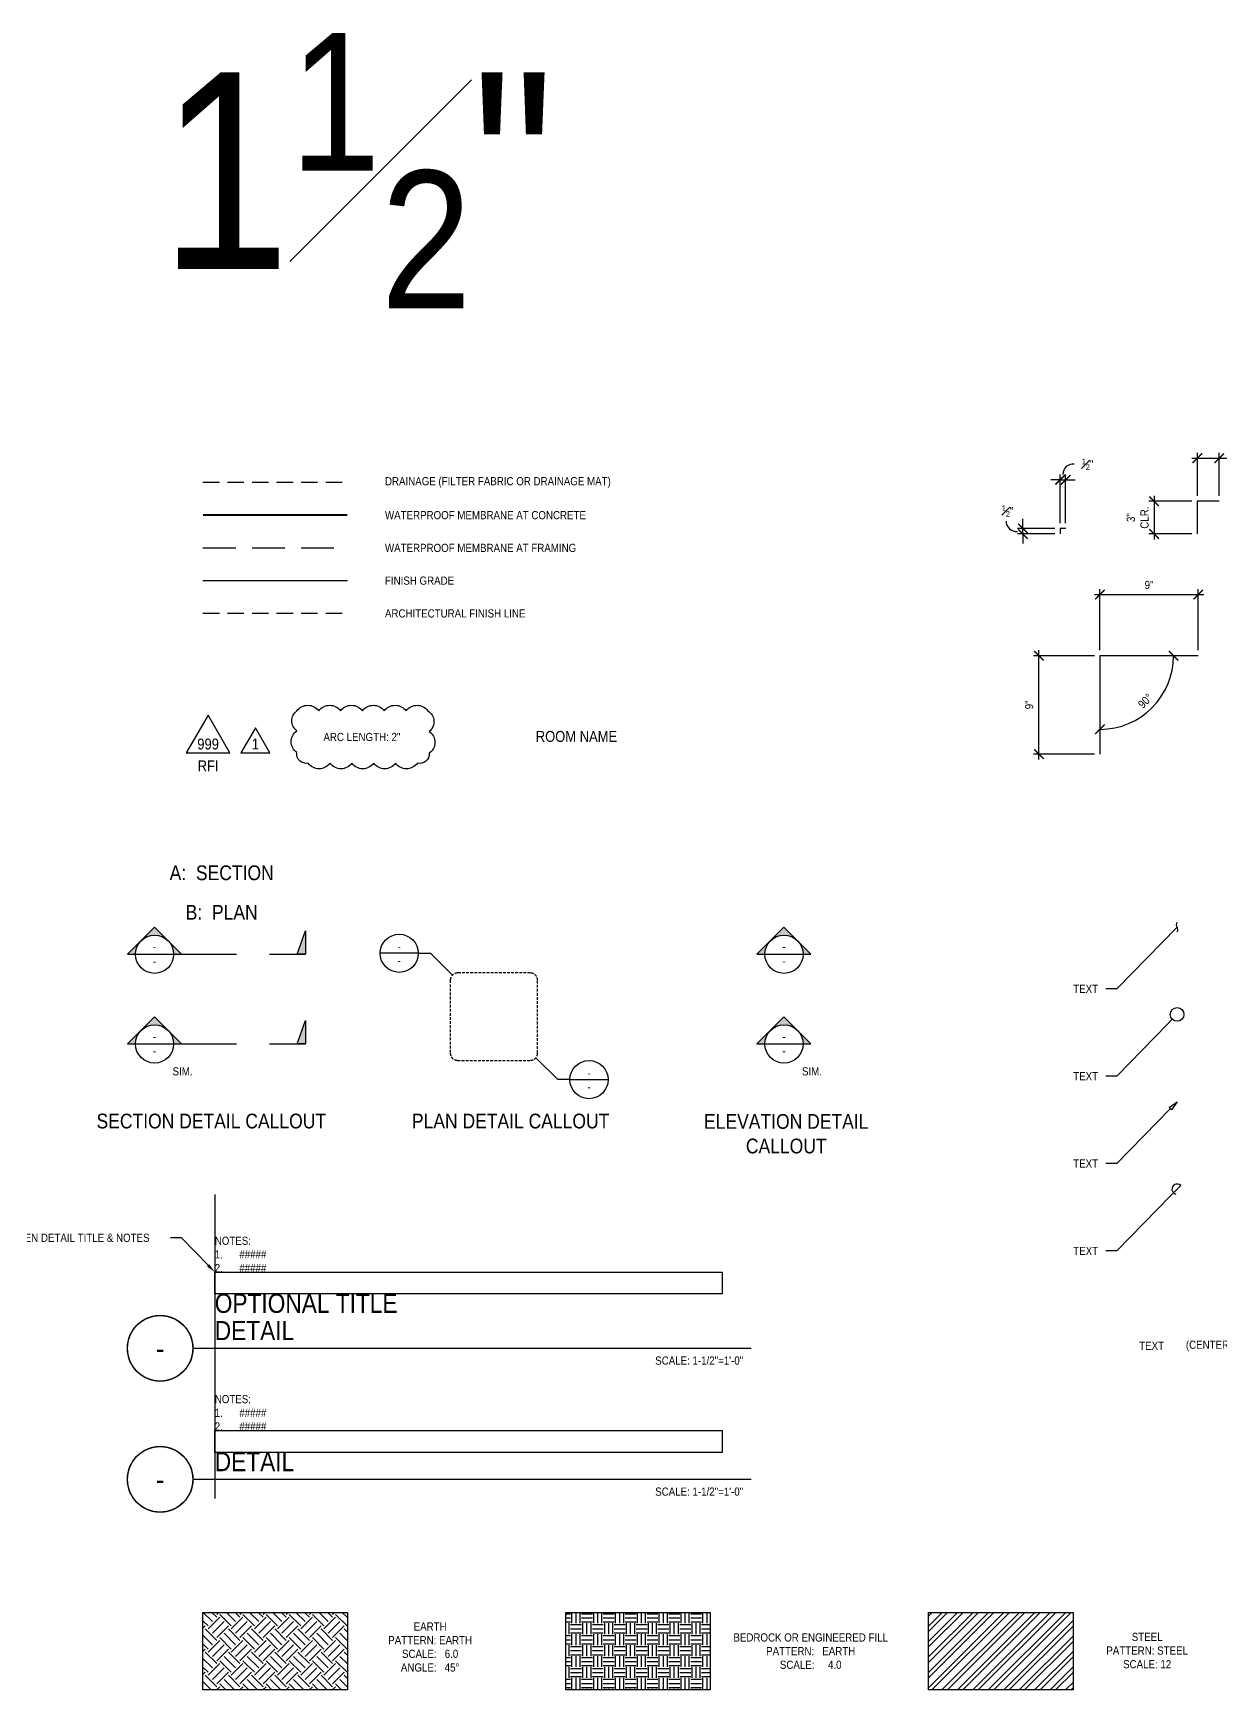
# Model space of a CAD drawing. Header units: inches. Extents: x -2661 to 42767, y -1222 to 9099.
# Drawn here: x 15153.1 to 15261.9, y 1596.7 to 1748.4 of the extents above; entities that cross this region are included whole.
import ezdxf
from ezdxf import colors
from ezdxf.entities.mleader import LeaderData, LeaderLine
from ezdxf.enums import TextEntityAlignment as Align
from ezdxf.math import Vec2, Vec3

# ---------------------------------------------------------------- set-up
doc = ezdxf.new("R2010")
doc.units = ezdxf.units.IN
doc.header["$LTSCALE"] = 12
doc.header["$MEASUREMENT"] = 0
doc.header["$PDMODE"] = 3
for name, pattern in [('HIDDEN', [0.375, 0.25, -0.125]), ('HIDDEN2', [0.1875, 0.125, -0.0625]), ('PHANTOM2', [1.25, 0.625, -0.125, 0.125, -0.125, 0.125, -0.125])]:
    doc.linetypes.add(name, pattern=pattern)
doc.layers.get('0').update_dxf_attribs({"linetype": 'CONTINUOUS'})
doc.layers.get('DefPoints').update_dxf_attribs({"color": 251, "linetype": 'CONTINUOUS'})
doc.layers.add('DESIGNER COMMENTS', color=221, linetype='CONTINUOUS', plot=False)
doc.layers.add('S-ANNO-GRID-NONPLOT', color=251, linetype='CONTINUOUS', plot=False)
for name, color, linetype in [('S-ANNO-DIMS', 2, 'CONTINUOUS'), ('S-ANNO-NOTE', 4, 'CONTINUOUS'), ('S-ANNO-NOTE-EXIST', 251, 'CONTINUOUS'), ('S-ANNO-SYMB', 4, 'CONTINUOUS'), ('S-ARCH-FINISHES', 1, 'HIDDEN2'), ('S-DETL-SYMB', 4, 'CONTINUOUS'), ('S-GRADE', 3, 'CONTINUOUS'), ('S-MEMBRANE', 6, 'HIDDEN'), ('S-REV-1', 2, 'CONTINUOUS'), ('S-REV-DELTA', 2, 'CONTINUOUS'), ('S-ROOM-NAME', 251, 'CONTINUOUS')]:
    doc.layers.add(name, color=color, linetype=linetype)
doc.layers.add('S-ANNO-NONPLOT', color=253, linetype='CONTINUOUS', plot=False, transparency=0.5)
doc.layers.add('S-HATCH-SOIL', color=7, linetype='CONTINUOUS', true_color=0x8f8f8f, transparency=0.8)
doc.layers.add('S-HATCH1', color=1, linetype='CONTINUOUS', transparency=0.5)
doc.styles.add('Arial', font='arial.ttf', dxfattribs={"width": 0.85})
doc.dimstyles.new('DIM-8_Se', dxfattribs={"dimscale": 8, "dimtxt": 0.09375, "dimasz": 0.109375, "dimexe": 0.0625, "dimexo": 0.0625, "dimgap": 0.0625, "dimtad": 1, "dimdec": 4, "dimzin": 11, "dimdsep": 46, "dimlunit": 4, "dimtxsty": 'Arial', "dimblk": 'ARCHTICK', "dimcen": 0.125, "dimdle": 0.0625, "dimclrd": 256, "dimclre": 256, "dimclrt": 4, "dimadec": 0, "dimazin": 0, "dimtfac": 0.75, "dimtdec": 4, "dimtmove": 0, "dimatfit": 3, "dimfxl": 1, "dimfrac": 1, "dimtolj": 1, "dimtzin": 0, "dimarcsym": 0})

# ---------------------------------------------------------------- blocks, each defined once
blk = doc.blocks.new('_ARCHTICK')
at = {"color": 0, "linetype": 'ByBlock', "const_width": 0.15}
blk.add_lwpolyline([(-0.5, -0.5), (0.5, 0.5)], dxfattribs=at)
blk = doc.blocks.new('*D782')
at = {"layer": 'DefPoints', "color": 0, "transparency": 16777216}
for p in [(15243.76, 1703), (15247.17, 1703), (15247.17, 1702.5)]:
    blk.add_point(p, dxfattribs=at)
at = {"layer": 'S-ANNO-DIMS', "lineweight": -2, "transparency": 16777216}
for p, q in [((15243.76, 1703), (15243.76, 1703.88)), ((15246.67, 1703), (15243.26, 1703)), ((15246.67, 1702.5), (15243.26, 1702.5)), ((15243.76, 1702.5), (15243.76, 1703)), ((15243.76, 1702.5), (15243.76, 1701.63))]:
    blk.add_line(p, q, dxfattribs=at)
at = {"layer": 'S-ANNO-DIMS', "lineweight": -2, "transparency": 16777216, "xscale": 0.875, "yscale": 0.875, "zscale": 0.875}
for p, rotation in [((15243.76, 1703), 270), ((15243.76, 1702.5), 90)]:
    blk.add_blockref('_ARCHTICK', p, dxfattribs=dict(at, rotation=rotation))
blk = doc.blocks.new('*D783')
at = {"layer": 'DefPoints', "color": 0, "transparency": 16777216}
for p in [(15247.67, 1707.46), (15247.17, 1703), (15247.67, 1703)]:
    blk.add_point(p, dxfattribs=at)
at = {"layer": 'S-ANNO-DIMS', "lineweight": -2, "transparency": 16777216}
for p, q in [((15247.17, 1707.46), (15246.3, 1707.46)), ((15247.17, 1703.5), (15247.17, 1707.96)), ((15247.17, 1707.46), (15247.67, 1707.46)), ((15247.67, 1703.5), (15247.67, 1707.96)), ((15247.67, 1707.46), (15248.55, 1707.46))]:
    blk.add_line(p, q, dxfattribs=at)
at = {"layer": 'S-ANNO-DIMS', "lineweight": -2, "transparency": 16777216, "xscale": 0.875, "yscale": 0.875, "zscale": 0.875}
blk.add_blockref('_ARCHTICK', (15247.17, 1707.46), dxfattribs=at)
at = {"layer": 'S-ANNO-DIMS', "lineweight": -2, "transparency": 16777216, "xscale": 0.875, "yscale": 0.875, "zscale": 0.875, "rotation": 180}
blk.add_blockref('_ARCHTICK', (15247.67, 1707.46), dxfattribs=at)
blk = doc.blocks.new('*D784')
at = {"layer": 'DefPoints', "color": 0, "transparency": 16777216}
for p in [(15245.22, 1691.35), (15250.81, 1691.35), (15250.81, 1682.35)]:
    blk.add_point(p, dxfattribs=at)
at = {"layer": 'S-ANNO-DIMS', "lineweight": -2, "transparency": 16777216}
for p, q in [((15245.22, 1681.85), (15245.22, 1691.85)), ((15250.31, 1691.35), (15244.72, 1691.35)), ((15250.31, 1682.35), (15244.72, 1682.35))]:
    blk.add_line(p, q, dxfattribs=at)
at = {"layer": 'S-ANNO-DIMS', "lineweight": -2, "transparency": 16777216, "xscale": 0.875, "yscale": 0.875, "zscale": 0.875}
for p, rotation in [((15245.22, 1691.35), 90), ((15245.22, 1682.35), 270)]:
    blk.add_blockref('_ARCHTICK', p, dxfattribs=dict(at, rotation=rotation))
at = {"layer": 'S-ANNO-DIMS', "color": 4, "transparency": 16777216, "insert": (15244.33, 1686.85), "char_height": 0.75, "attachment_point": 5, "rotation": 90, "style": 'Arial'}
blk.add_mtext('\\A1;9"', dxfattribs=at)
blk = doc.blocks.new('*D785')
at = {"layer": 'DefPoints', "color": 0, "transparency": 16777216}
for p in [(15259.81, 1696.95), (15250.81, 1691.35), (15259.81, 1691.35)]:
    blk.add_point(p, dxfattribs=at)
at = {"layer": 'S-ANNO-DIMS', "lineweight": -2, "transparency": 16777216}
for p, q in [((15250.31, 1696.95), (15260.31, 1696.95)), ((15250.81, 1691.85), (15250.81, 1697.45)), ((15259.81, 1691.85), (15259.81, 1697.45))]:
    blk.add_line(p, q, dxfattribs=at)
at = {"layer": 'S-ANNO-DIMS', "lineweight": -2, "transparency": 16777216, "xscale": 0.875, "yscale": 0.875, "zscale": 0.875, "rotation": 180}
blk.add_blockref('_ARCHTICK', (15250.81, 1696.95), dxfattribs=at)
at = {"layer": 'S-ANNO-DIMS', "lineweight": -2, "transparency": 16777216, "xscale": 0.875, "yscale": 0.875, "zscale": 0.875}
blk.add_blockref('_ARCHTICK', (15259.81, 1696.95), dxfattribs=at)
at = {"layer": 'S-ANNO-DIMS', "color": 4, "transparency": 16777216, "insert": (15255.31, 1697.83), "char_height": 0.75, "attachment_point": 5, "style": 'Arial'}
blk.add_mtext('\\A1;9"', dxfattribs=at)
blk = doc.blocks.new('*D823')
at = {"layer": 'DefPoints', "color": 0, "transparency": 16777216}
for p in [(15250.81, 1691.35), (15250.81, 1691.35), (15259.81, 1691.35), (15254.19, 1685.51), (15250.81, 1682.35)]:
    blk.add_point(p, dxfattribs=at)
at = {"layer": 'S-ANNO-DIMS', "lineweight": -2, "transparency": 16777216}
blk.add_arc((15250.81, 1691.35), 6.74, 270, 0, dxfattribs=at)
at = {"layer": 'S-ANNO-DIMS', "lineweight": -2, "transparency": 16777216, "xscale": 0.875, "yscale": 0.875, "zscale": 0.875}
for p, rotation in [((15257.56, 1691.35), 90), ((15250.81, 1684.61), 180)]:
    blk.add_blockref('_ARCHTICK', p, dxfattribs=dict(at, rotation=rotation))
at = {"layer": 'S-ANNO-DIMS', "color": 4, "transparency": 16777216, "insert": (15254.96, 1687.21), "char_height": 0.75, "attachment_point": 5, "rotation": 45, "style": 'Arial'}
blk.add_mtext('\\A1;90°', dxfattribs=at)
blk = doc.blocks.new('*D786')
at = {"layer": 'DefPoints', "color": 0, "transparency": 16777216}
for p in [(15259.73, 1705.5), (15255.78, 1702.5), (15259.73, 1702.5)]:
    blk.add_point(p, dxfattribs=at)
at = {"layer": 'S-ANNO-DIMS', "lineweight": -2, "transparency": 16777216}
for p, q in [((15259.23, 1705.5), (15255.28, 1705.5)), ((15255.78, 1706), (15255.78, 1702)), ((15259.23, 1702.5), (15255.28, 1702.5))]:
    blk.add_line(p, q, dxfattribs=at)
at = {"layer": 'S-ANNO-DIMS', "lineweight": -2, "transparency": 16777216, "xscale": 0.875, "yscale": 0.875, "zscale": 0.875}
for p, rotation in [((15255.78, 1705.5), 90), ((15255.78, 1702.5), 270)]:
    blk.add_blockref('_ARCHTICK', p, dxfattribs=dict(at, rotation=rotation))
at = {"layer": 'S-ANNO-DIMS', "color": 4, "transparency": 16777216, "insert": (15254.27, 1704), "char_height": 0.75, "attachment_point": 5, "rotation": 90, "style": 'Arial'}
blk.add_mtext('\\A1;3"\\PCLR.', dxfattribs=at)
blk = doc.blocks.new('*D787')
at = {"layer": 'DefPoints', "color": 0, "transparency": 16777216}
for p in [(15261.73, 1709.44), (15259.73, 1705.5), (15261.73, 1705.5)]:
    blk.add_point(p, dxfattribs=at)
at = {"layer": 'S-ANNO-DIMS', "lineweight": -2, "transparency": 16777216}
for p, q in [((15259.73, 1706), (15259.73, 1709.94)), ((15261.73, 1706), (15261.73, 1709.94)), ((15259.23, 1709.44), (15261.73, 1709.44)), ((15261.73, 1709.44), (15265.51, 1709.44))]:
    blk.add_line(p, q, dxfattribs=at)
at = {"layer": 'S-ANNO-DIMS', "lineweight": -2, "transparency": 16777216, "xscale": 0.875, "yscale": 0.875, "zscale": 0.875, "rotation": 180}
blk.add_blockref('_ARCHTICK', (15259.73, 1709.44), dxfattribs=at)
at = {"layer": 'S-ANNO-DIMS', "lineweight": -2, "transparency": 16777216, "xscale": 0.875, "yscale": 0.875, "zscale": 0.875}
blk.add_blockref('_ARCHTICK', (15261.73, 1709.44), dxfattribs=at)
at = {"layer": 'S-ANNO-DIMS', "color": 4, "transparency": 16777216, "insert": (15264.06, 1710.96), "char_height": 0.75, "attachment_point": 5, "style": 'Arial'}
blk.add_mtext('\\A1;2"\\PCLR.', dxfattribs=at)
blk = doc.blocks.new('_Integral')
at = {"color": 0, "linetype": 'ByBlock', "lineweight": -2}
for centre, start, end in [((0.44, -0.09), 102, 168), ((-0.44, 0.09), 282, 348)]:
    blk.add_arc(centre, 0.454, start, end, dxfattribs=at)
blk = doc.blocks.new('_DotBlank')
at = {"color": 0, "lineweight": -2}
blk.add_line((-0.5, 0), (-1, 0), dxfattribs=at)
blk.add_circle((0, 0), 0.5, dxfattribs=at)
blk = doc.blocks.new('_ClosedBlank')
at = {"color": 0, "linetype": 'ByBlock', "lineweight": -2}
for p, q in [((-1, 0.17), (0, 0)), ((-1, 0.17), (-1, -0.17)), ((0, 0), (-1, -0.17))]:
    blk.add_line(p, q, dxfattribs=at)
blk = doc.blocks.new('ARROW-LOOP')
at = {"color": 0}
blk.add_lwpolyline([(-1.81, 0), (0.54, 0, 1.317177), (-0.46, -0.28)], format="xyb", dxfattribs=at)
blk = doc.blocks.new('REV DELTA')
blk.add_lwpolyline([(2, 0), (0, 3.46), (-2, 0)], close=True)
at = {"style": 'Arial', "width": 0.85}
blk.add_attdef('1', text='', height=1.5, dxfattribs=at).set_placement((0, 1.23), align=Align.MIDDLE)
blk = doc.blocks.new('RevDelta_CA')
blk.add_lwpolyline([(12, 0), (0, 20.79), (-12, 0)], close=True)
at = {"style": 'Arial', "width": 0.85}
for tag, p in [('NUMBER', (0, 4.92)), ('TYPE', (0, -7.08))]:
    blk.add_attdef(tag, text='', height=6, dxfattribs=at).set_placement(p, align=Align.MIDDLE_CENTER)
blk = doc.blocks.new('*U545')
at = {"layer": 'S-ANNO-SYMB', "color": 4, "linetype": 'ByBlock'}
blk.add_lwpolyline([(-24, 20), (-24, -20, 0.414214), (-20, -24), (20, -24, 0.414214), (24, -20), (24, 20, 0.414214), (20, 24), (-20, 24, 0.414214)], format="xyb", close=True, dxfattribs=at)
blk = doc.blocks.new('*U642')
at = {"layer": 'S-ANNO-SYMB', "color": 4}
blk.add_lwpolyline([(-18.72, 12), (-39.7, 12)], dxfattribs=at)
at = {"layer": 'S-ANNO-SYMB', "color": 2}
blk.add_lwpolyline([(-18.72, 12), (-12, 12), (0, 0)], dxfattribs=at)
at = {"layer": 'S-ANNO-SYMB', "color": 4}
blk.add_circle((-29.21, 12), 10.49, dxfattribs=at)
at = {"layer": 'S-ANNO-NOTE', "style": 'Arial', "width": 0.85}
blk.add_attdef('DETAILNO.', text='', height=4.5, dxfattribs=at).set_placement((-29.21, 12), align=Align.BOTTOM_CENTER)
blk.add_attdef('SHEETNO.', text='', height=4.5, dxfattribs=at).set_placement((-29.21, 8), align=Align.MIDDLE_CENTER)
blk = doc.blocks.new('*U643')
at = {"layer": 'S-ANNO-SYMB', "color": 2}
blk.add_lwpolyline([(18.72, -12), (12, -12), (0, 0)], dxfattribs=at)
at = {"layer": 'S-ANNO-SYMB', "color": 4}
blk.add_lwpolyline([(18.72, -12), (39.7, -12)], dxfattribs=at)
blk.add_circle((29.21, -12), 10.49, dxfattribs=at)
at = {"layer": 'S-ANNO-NOTE', "style": 'Arial', "width": 0.85}
blk.add_attdef('DETAILNO.', text='', height=4.5, dxfattribs=at).set_placement((29.22, -12), align=Align.BOTTOM_CENTER)
blk.add_attdef('SHEETNO.', text='', height=4.5, dxfattribs=at).set_placement((29.01, -16), align=Align.MIDDLE_CENTER)
blk = doc.blocks.new('*U1251')
h = blk.add_hatch(color=256)
edge = h.paths.add_edge_path()
edge.add_line((0.219, 0), (0.309, 0))
edge.add_line((0.309, 0), (0, 0.309))
edge.add_line((0, 0.309), (-0.309, 0))
edge.add_line((-0.309, 0), (-0.219, 0))
edge.add_arc((0, 0), 0.219, 0, 180, ccw=False)
blk.add_line((-0.219, 0), (0.219, 0))
at = {"color": 0, "linetype": 'PHANTOM2'}
for p, q in [((0.312, 0), (0.938, 0)), ((1.316, 0), (1.729, 0))]:
    blk.add_line(p, q, dxfattribs=at)
blk.add_lwpolyline([(0.219, 0), (0.309, 0), (0, 0.309), (-0.309, 0), (-0.219, 0, -1)], format="xyb", close=True)
blk.add_lwpolyline([(1.633, 0), (1.729, 0.267), (1.729, 0)], close=True)
blk.add_circle((0, 0), 0.219)
blk.add_solid([(1.729, 0.267), (1.633, 0), (1.729, 0)])
at = {"style": 'Arial', "width": 0.85, "flags": 8}
blk.add_attdef('VIEWNUMBER', text='', height=0.0938, dxfattribs=at).set_placement((0, 0.011), align=Align.BOTTOM_CENTER)
blk.add_attdef('SHEETNUMBER', text='', height=0.0938, dxfattribs=at).set_placement((0, -0.032), align=Align.TOP_CENTER)
blk.add_attdef('SIM/TYP', (0.206, -0.36), '', height=0.0938, dxfattribs=at)
blk = doc.blocks.new('*U1252')
h = blk.add_hatch(color=256)
edge = h.paths.add_edge_path()
edge.add_line((0.219, 0), (0.309, 0))
edge.add_line((0.309, 0), (0, 0.309))
edge.add_line((0, 0.309), (-0.309, 0))
edge.add_line((-0.309, 0), (-0.219, 0))
edge.add_arc((0, 0), 0.219, 0, 180, ccw=False)
blk.add_line((-0.219, 0), (0.219, 0))
blk.add_lwpolyline([(0.219, 0), (0.309, 0), (0, 0.309), (-0.309, 0), (-0.219, 0, -1)], format="xyb", close=True)
blk.add_circle((0, 0), 0.219)
at = {"style": 'Arial', "width": 0.85, "flags": 8}
blk.add_attdef('VIEWNUMBER', text='', height=0.0938, dxfattribs=at).set_placement((0, 0.011), align=Align.BOTTOM_CENTER)
blk.add_attdef('SHEETNUMBER', text='', height=0.0938, dxfattribs=at).set_placement((0, -0.032), align=Align.TOP_CENTER)
blk = doc.blocks.new('*U690')
at = {"const_width": 0.125}
for points in [[(-3, 0, -1), (3, 0, 3.732051)], [(-3, 0, 1), (3, 0, -3.732051)]]:
    blk.add_lwpolyline(points, format="xyb", dxfattribs=at)
blk.add_lwpolyline([(3, 0), (54.14, 0)], dxfattribs=at)
blk.add_circle((0, 0), 3)
at = {"style": 'Arial', "width": 0.85}
for tag, p in [('DWG_TITLE_1', (5, 4.12)), ('DWG_TITLE_2', (5, 1.62))]:
    blk.add_attdef(tag, text='', height=1.75, dxfattribs=at).set_placement(p, align=Align.MIDDLE_LEFT)
blk.add_attdef('#', text='', height=2, dxfattribs=at).set_placement((0, 0), align=Align.MIDDLE_CENTER)
blk.add_attdef('SCALE', text='', height=0.75, dxfattribs=at).set_placement((53.39, -0.75), align=Align.TOP_RIGHT)

msp = doc.modelspace()

# ---------------------------------------------------------------- hatches: boundary and pattern name
at = {"layer": 'S-HATCH-SOIL'}
h = msp.add_hatch(dxfattribs=at)
h.set_pattern_fill('EARTH', color=256, scale=6, angle=45, style=0)
h.set_pattern_definition([(45, (12770.721, 559.8757), (1e-16, 2.12132034), [1.5, -1.5]), (45, (12770.3232, 560.2735), (1e-16, 2.12132034), [1.5, -1.5]), (45, (12769.9255, 560.6712), (1e-16, 2.12132034), [1.5, -1.5]), (135, (12769.9255, 560.9364), (-2.12132034, 5e-16), [1.5, -1.5]), (135, (12770.3232, 561.3341), (-2.12132034, 5e-16), [1.5, -1.5]), (135, (12770.721, 561.7319), (-2.12132034, 5e-16), [1.5, -1.5])])
h.paths.add_polyline_path([(15168.66738, 1603.74374), (15181.89332, 1603.74374), (15181.89332, 1596.65599), (15168.66738, 1596.65599)])
h = msp.add_hatch(dxfattribs=at)
h.set_pattern_fill('EARTH', color=256, scale=4, style=0)
h.set_pattern_definition([(0, (12786.3319, 559.8757), (1, 1), [1, -1]), (0, (12786.3319, 560.2507), (1, 1), [1, -1]), (0, (12786.3319, 560.6257), (1, 1), [1, -1]), (90, (12786.4569, 560.7507), (-1, 1), [1, -1]), (90, (12786.8319, 560.7507), (-1, 1), [1, -1]), (90, (12787.2069, 560.7507), (-1, 1), [1, -1])])
h.paths.add_polyline_path([(15201.89332, 1603.74374), (15215.11926, 1603.74374), (15215.11926, 1596.65599), (15201.89332, 1596.65599)])
at = {"layer": 'S-HATCH1'}
h = msp.add_hatch(dxfattribs=at)
h.set_pattern_fill('STEEL', color=256, scale=8, style=0)
h.set_pattern_definition([(45, (12854.7878, 570.8318), (-0.7071068, 0.7071068), []), (45, (12854.7878, 571.3318), (-0.7071068, 0.7071068), [])])
h.paths.add_polyline_path([(15235.11926, 1603.74374), (15248.34519, 1603.74374), (15248.34519, 1596.65599), (15235.11926, 1596.65599)])

# ---------------------------------------------------------------- linework, layer by layer
at = {"layer": 'DESIGNER COMMENTS'}
for p, q in [((15169.74803, 1642.01418), (15169.74803, 1626.16743)), ((15169.74803, 1630.01418), (15169.74803, 1614.16743))]:
    msp.add_line(p, q, dxfattribs=at)
for points in [[(15169.74803, 1634.90644), (15216.22076, 1634.90644), (15216.22076, 1632.90644), (15169.74803, 1632.90644)], [(15169.74803, 1620.40644), (15216.22076, 1620.40644), (15216.22076, 1618.40644), (15169.74803, 1618.40644)]]:
    msp.add_lwpolyline(points, close=True, dxfattribs=at)
at = {"layer": 'S-ANNO-DIMS'}
for centre, start, end in [((15248.35931, 1707.96913), 83.5851216, 180.5344352), ((15243.15524, 1703.67409), 179.4655648, 276.4148784)]:
    msp.add_arc(centre, 0.93724, start, end, dxfattribs=at)
at = {"layer": 'S-ANNO-NONPLOT'}
for points in [[(15261.72638, 1705.49945), (15259.72638, 1705.49945), (15259.72638, 1702.49945)], [(15247.6726, 1703.00496), (15247.1726, 1703.00496), (15247.1726, 1702.50496)], [(15259.81426, 1691.34943), (15250.81426, 1691.34943), (15250.81426, 1682.34943)]]:
    msp.add_lwpolyline(points, dxfattribs=at)
at = {"layer": 'S-ANNO-NONPLOT', "linetype": 'ByBlock'}
for points in [[(15168.66738, 1603.74374), (15181.89332, 1603.74374), (15181.89332, 1596.65599), (15168.66738, 1596.65599)], [(15201.89332, 1603.74374), (15215.11926, 1603.74374), (15215.11926, 1596.65599), (15201.89332, 1596.65599)], [(15235.11926, 1603.74374), (15248.34519, 1603.74374), (15248.34519, 1596.65599), (15235.11926, 1596.65599)]]:
    msp.add_lwpolyline(points, close=True, dxfattribs=at)
at = {"layer": 'S-ARCH-FINISHES'}
msp.add_line((15168.66738, 1695.24215), (15181.89332, 1695.24215), dxfattribs=at)
at = {"layer": 'S-GRADE'}
msp.add_line((15168.66738, 1698.24215), (15181.89332, 1698.24215), dxfattribs=at)
at = {"layer": 'S-MEMBRANE', "color": 2, "linetype": 'HIDDEN2'}
msp.add_line((15168.66738, 1707.24215), (15181.89332, 1707.24215), dxfattribs=at)
at = {"layer": 'S-MEMBRANE'}
msp.add_line((15168.66738, 1701.24215), (15181.89332, 1701.24215), dxfattribs=at)
at = {"layer": 'S-MEMBRANE', "color": 4, "linetype": 'HIDDEN2', "const_width": 0.16667}
msp.add_lwpolyline([(15168.66738, 1704.24215), (15181.89332, 1704.24215)], dxfattribs=at)
at = {"layer": 'S-REV-1'}
msp.add_lwpolyline([(15177.26921, 1686.29722, -0.52056705), (15179.26921, 1686.29722, -0.52056705), (15181.26921, 1686.29722, -0.52056705), (15183.26921, 1686.29722, -0.52056705), (15185.26921, 1686.29722, -0.52056705), (15187.26921, 1686.29722, -0.52056705), (15189.26921, 1686.29722, -0.52056705), (15189.39487, 1684.42287, -0.52056705), (15189.39487, 1682.42287, -0.52056705), (15188.30129, 1681.51645, -0.52056705), (15186.30129, 1681.51645, -0.52056705), (15184.30129, 1681.51645, -0.52056705), (15182.30129, 1681.51645, -0.52056705), (15180.30129, 1681.51645, -0.52056705), (15178.30129, 1681.51645, -0.52056705), (15177.26921, 1682.48437, -0.52056705), (15177.26921, 1684.48437, -0.52056705)], format="xyb", close=True, dxfattribs=at)

# ---------------------------------------------------------------- block references
at = {"layer": 'S-ANNO-NOTE'}
for p, values in [((15164.74803, 1627.93373), {'#': '-', 'DWG_TITLE_1': 'OPTIONAL TITLE', 'DWG_TITLE_2': 'DETAIL', 'SCALE': 'SCALE: 1-1/2"=1\'-0"'}), ((15164.74803, 1615.93373), {'#': '-', 'DWG_TITLE_2': 'DETAIL', 'SCALE': 'SCALE: 1-1/2"=1\'-0"'})]:
    msp.add_blockref('*U690', p, dxfattribs=at).add_auto_attribs(values)
at = {"layer": 'S-DETL-SYMB', "color": 2}
ref = msp.add_blockref('*U1251', (15164.23314, 1664.02037), dxfattribs=dict(at, xscale=8, yscale=8, zscale=8))
ref.add_attrib('VIEWNUMBER', '-', dxfattribs={"layer": '0', "height": 0.75, "style": 'Arial', "width": 0.85, "flags": 8}).set_placement((15164.23314, 1664.1071), align=Align.BOTTOM_CENTER)
ref.add_attrib('SHEETNUMBER', '-', dxfattribs={"layer": '0', "height": 0.75, "style": 'Arial', "width": 0.85, "flags": 8}).set_placement((15164.23314, 1663.7607), align=Align.TOP_CENTER)
at = {"layer": 'S-DETL-SYMB', "xscale": 0.1666666666666667, "yscale": 0.1666666666666667, "zscale": 0.1666666666666667}
msp.add_blockref('*U642', (15191.50976, 1662.1071), dxfattribs=at).add_auto_attribs({'DETAILNO.': '-', 'SHEETNO.': '-'})
at = {"layer": 'S-DETL-SYMB', "color": 2, "xscale": 8, "yscale": 8, "zscale": 8}
msp.add_blockref('*U1252', (15221.8767, 1664.02037), dxfattribs=at).add_auto_attribs({'VIEWNUMBER': '-', 'SHEETNUMBER': '-'})
at = {"layer": 'S-DETL-SYMB', "linetype": 'HIDDEN2', "xscale": 0.1666666666666667, "yscale": 0.1666666666666667, "zscale": 0.1666666666666667}
msp.add_blockref('*U545', (15195.3145, 1658.30236), dxfattribs=at)
at = {"layer": 'S-DETL-SYMB', "color": 2}
ref = msp.add_blockref('*U1251', (15164.23314, 1655.80195), dxfattribs=dict(at, xscale=8, yscale=8, zscale=8))
ref.add_attrib('VIEWNUMBER', '-', dxfattribs={"layer": '0', "height": 0.75, "style": 'Arial', "width": 0.85, "flags": 8}).set_placement((15164.23314, 1655.88867), align=Align.BOTTOM_CENTER)
ref.add_attrib('SHEETNUMBER', '-', dxfattribs={"layer": '0', "height": 0.75, "style": 'Arial', "width": 0.85, "flags": 8}).set_placement((15164.23314, 1655.54227), align=Align.TOP_CENTER)
ref.add_attrib('SIM/TYP', 'SIM.', (15165.88309, 1652.91977), dxfattribs={"layer": '0', "height": 0.75, "style": 'Arial', "width": 0.85})
ref = msp.add_blockref('*U1252', (15221.8767, 1655.80195), dxfattribs=dict(at, xscale=8, yscale=8, zscale=8))
ref.add_attrib('VIEWNUMBER', '-', dxfattribs={"layer": '0', "height": 0.75, "style": 'Arial', "width": 0.85, "flags": 8}).set_placement((15221.8767, 1655.88867), align=Align.BOTTOM_CENTER)
ref.add_attrib('SHEETNUMBER', '-', dxfattribs={"layer": '0', "height": 0.75, "style": 'Arial', "width": 0.85, "flags": 8}).set_placement((15221.8767, 1655.54227), align=Align.TOP_CENTER)
ref.add_attrib('SIM/TYP', 'SIM.', (15223.52665, 1652.91977), dxfattribs={"layer": '0', "height": 0.75, "style": 'Arial', "width": 0.85})
at = {"layer": 'S-DETL-SYMB'}
ref = msp.add_blockref('*U643', (15199.1552, 1654.53656), dxfattribs=dict(at, xscale=0.1666666666666667, yscale=0.1666666666666667, zscale=0.1666666666666667))
ref.add_attrib('DETAILNO.', '-', dxfattribs={"layer": 'S-ANNO-NOTE', "height": 0.75, "style": 'Arial', "width": 0.85}).set_placement((15204.0237, 1652.53656), align=Align.BOTTOM_CENTER)
ref.add_attrib('SHEETNO.', '-', dxfattribs={"layer": 'S-ANNO-NOTE', "height": 0.75, "style": 'Arial', "width": 0.85}).set_placement((15204.0237, 1651.8706), align=Align.MIDDLE_CENTER)
at = {"layer": 'S-REV-DELTA'}
for name, p, xscale, yscale, zscale, values in [('RevDelta_CA', (15169.13849, 1682.44944), 0.1666666666666667, 0.1666666666666667, 0.1666666666666667, {'NUMBER': '999', 'TYPE': 'RFI'}), ('REV DELTA', (15173.47192, 1682.44944), 0.6666666666666666, 0.6666666666666666, 0.6666666666666666, {'1': '1'})]:
    msp.add_blockref(name, p, dxfattribs=dict(at, xscale=xscale, yscale=yscale, zscale=zscale)).add_auto_attribs(values)

# ---------------------------------------------------------------- texts
at = {"layer": 'S-ANNO-DIMS', "color": 4, "char_height": 0.75, "style": 'Arial'}
for insert, width, attachment_point in [((15249.13483, 1709.40961), 15.0026265, 1), ((15242.88861, 1705.11587), 15.0201865, 3)]:
    msp.add_mtext('\\A1;{\\H0.7x;\\S1#2;}"', dxfattribs=dict(at, insert=insert, width=width, attachment_point=attachment_point))
at = {"layer": 'S-ANNO-GRID-NONPLOT', "color": 191, "insert": (15164.74825, 1748.36325), "char_height": 18, "width": 59.0975878, "attachment_point": 1, "style": 'Arial'}
msp.add_mtext('\\A1;1{\\H0.7x;\\S1#2;}"', dxfattribs=at)
at = {"layer": 'S-ANNO-NOTE', "color": 191, "style": 'Arial'}
for s, insert, char_height, width, attachment_point in [('DRAINAGE (FILTER FABRIC OR DRAINAGE MAT)', (15185.33584, 1707.22267), 0.75, 28.1383254, 4), ('WATERPROOF MEMBRANE AT CONCRETE', (15185.33584, 1704.22267), 0.75, 28.1383254, 4), ('WATERPROOF MEMBRANE AT FRAMING', (15185.33584, 1701.22267), 0.75, 28.1383254, 4), ('FINISH GRADE', (15185.33584, 1698.22267), 0.75, 28.1383254, 4), ('ARCHITECTURAL FINISH LINE', (15185.33584, 1695.22267), 0.75, 28.1383254, 4), ('ELEVATION DETAIL CALLOUT', (15222.08287, 1645.76313), 1.35, 15.3667326, 8), ('(CENTER JUSTIFIED)', (15258.6798, 1628.14985), 0.75, 10.4807638, 4)]:
    msp.add_mtext(s, dxfattribs=dict(at, insert=insert, char_height=char_height, width=width, attachment_point=attachment_point))
at = {"layer": 'S-ANNO-NOTE', "char_height": 0.75, "style": 'Arial'}
for s, insert, width, attachment_point in [('ARC LENGTH: 2"', (15183.22313, 1683.90683), 19.6151165, 5), ('NOTES:\\P\\pxi-3,l3,t3;1.^I#####\\P2.^I#####', (15169.74803, 1634.90644), 45.9596262, 7), ('NOTES:\\P\\pxi-3,l3,t3;1.^I#####\\P2.^I#####', (15169.74803, 1620.40644), 45.9596262, 7), ('EARTH\\PPATTERN: EARTH\\PSCALE:   6.0\\PANGLE:   45%%D', (15189.47177, 1600.57781), 19.6151165, 5), ('\\pxqc;BEDROCK OR ENGINEERED FILL\\PPATTERN:   EARTH \\PSCALE:     4.0', (15224.3228, 1600.19987), 19.6151165, 5), ('STEEL\\PPATTERN:^ISTEEL \\PSCALE:^I12', (15255.13464, 1600.2516), 19.6151165, 5)]:
    msp.add_mtext(s, dxfattribs=dict(at, insert=insert, width=width, attachment_point=attachment_point))
at = {"layer": 'S-ANNO-NOTE', "color": 6, "char_height": 1.35, "width": 20.7200435, "attachment_point": 8, "style": 'Arial'}
for s, insert in [('A:  SECTION', (15170.38193, 1670.78237)), ('B:  PLAN', (15170.38193, 1667.18465))]:
    msp.add_mtext(s, dxfattribs=dict(at, insert=insert))
at = {"layer": 'S-ANNO-NOTE', "color": 191, "char_height": 1.35, "attachment_point": 8, "style": 'Arial'}
for s, insert in [('SECTION DETAIL CALLOUT', (15169.43173, 1648.04869)), ('PLAN DETAIL CALLOUT', (15196.84191, 1648.04869))]:
    msp.add_mtext(s, dxfattribs=dict(at, insert=insert))
at = {"layer": 'S-ANNO-NOTE-EXIST', "insert": (15255.54132, 1628.16772), "char_height": 0.75, "width": 5.9448577, "attachment_point": 5, "style": 'Arial'}
msp.add_mtext('TEXT', dxfattribs=at)
at = {"layer": 'S-ROOM-NAME', "insert": (15202.8719, 1683.95719), "char_height": 1, "width": 7.4546044, "attachment_point": 5, "style": 'Arial'}
msp.add_mtext('ROOM NAME', dxfattribs=at)

# ---------------------------------------------------------------- dimensions: what is measured, and where the dimension line sits
at = {"layer": 'S-ANNO-DIMS'}
for base, p2, angle, picture, middle in [((15261.72638, 1709.44322), (15261.72638, 1705.49945), 180, '*D787', (15264.05502, 1710.95755)), ((15255.7826, 1702.49945), (15259.72638, 1702.49945), 90, '*D786', (15254.26828, 1703.99945))]:
    dim = msp.add_linear_dim(base=base, p1=(15259.72638, 1705.49945), p2=p2, angle=angle, text='<>\\PCLR.', dimstyle='DIM-8_Se', dxfattribs=at)
    dim.commit()
    dim.dimension.update_dxf_attribs({"geometry": picture, "text_midpoint": middle})
dim = msp.add_linear_dim(base=(15247.6726, 1707.46151), p1=(15247.1726, 1703.00496), p2=(15247.6726, 1703.00496), text=' ', dimstyle='DIM-8_Se', dxfattribs=at)
dim.commit()
dim.dimension.update_dxf_attribs({"geometry": '*D783', "text_midpoint": (15247.4226, 1707.46151), "dimtype": 160})
dim = msp.add_linear_dim(base=(15243.75576, 1703.00496), p1=(15247.1726, 1702.50496), p2=(15247.1726, 1703.00496), angle=90, text=' ', dimstyle='DIM-8_Se', dxfattribs=at)
dim.commit()
dim.dimension.update_dxf_attribs({"geometry": '*D782', "text_midpoint": (15243.75576, 1702.75496), "dimtype": 160})
for base, p1, p2, angle, picture, middle in [((15259.81426, 1696.94806), (15250.81426, 1691.34943), (15259.81426, 1691.34943), 180, '*D785', (15255.31426, 1697.83099)), ((15245.21563, 1691.34943), (15250.81426, 1682.34943), (15250.81426, 1691.34943), 270, '*D784', (15244.3327, 1686.84943))]:
    dim = msp.add_linear_dim(base=base, p1=p1, p2=p2, angle=angle, dimstyle='DIM-8_Se', dxfattribs=at)
    dim.commit()
    dim.dimension.update_dxf_attribs({"geometry": picture, "text_midpoint": middle})
dim = msp.add_angular_dim_2l(base=(15254.18595, 1685.5095), line1=((15259.81426, 1691.34943), (15250.81426, 1691.34943)), line2=((15250.81426, 1691.34943), (15250.81426, 1682.34943)), dimstyle='DIM-8_Se', dxfattribs=at)
dim.commit()
dim.dimension.update_dxf_attribs({"geometry": '*D823', "text_midpoint": (15254.95822, 1687.20547)})

# ---------------------------------------------------------------- leaders
at = {"layer": 'S-ANNO-NOTE'}
ml = msp.add_multileader_mtext('Standard', dxfattribs=at)
ml.set_content('TEXT', color=4, style='Arial')
ml.set_leader_properties(color=2)
ml.set_arrow_properties(name='INTEGRAL')
ml.build(insert=Vec2(0, 0))
ml.multileader.update_dxf_attribs({"dogleg_length": 0.36, "arrow_head_size": 0.875, "scale": 8})
ctx = ml.context
ctx.base_point, ctx.scale, ctx.char_height, ctx.arrow_head_size, ctx.landing_gap_size, ctx.plane_origin = Vec3(15296.99453, 1662.33925), 8, 0.75, 0.875, 0.72, Vec3(15346.61155, 1960.67407)
ctx.text_align_type = 2
notes = []
notes.append((ctx, [(0, (1, 1, 0), (15301.67187, 1662.33925), (-1, 0), 1, [(0, [(15310.34853, 1670.82453)], 0, [])])]))
ctx.mtext.insert, ctx.mtext.width, ctx.mtext.alignment, ctx.mtext.flow_direction = Vec3(15299.95187, 1662.71425), 16, 3, 5
ml = msp.add_multileader_mtext('Standard', dxfattribs=at)
ml.set_content('\\A1;{\\C4;MAKE SURE THIS ARROW SIZE IS \\H0.7x;\\S5#32;\\H1.4286x;" ONLY FOR 4x, 8x AND 12x SCALE FACTORS}', color=4, style='Arial')
ml.set_leader_properties(color=2)
ml.set_arrow_properties(name='DOTBLANK')
ml.build(insert=Vec2(0, 0))
ml.multileader.update_dxf_attribs({"dogleg_length": 0.36, "arrow_head_size": 1.25, "scale": 8})
ctx = ml.context
ctx.base_point, ctx.scale, ctx.char_height, ctx.arrow_head_size, ctx.landing_gap_size, ctx.plane_origin = Vec3(15283.42573, 1654.33925), 8, 0.75, 1.25, 0.72, Vec3(15346.61155, 1952.67407)
ctx.text_align_type = 2
notes.append((ctx, [(0, (1, 1, 0), (15301.67187, 1654.33925), (-1, 0), 1, [(0, [(15310.15715, 1662.82453)], 0, [])])]))
ctx.mtext.insert, ctx.mtext.width, ctx.mtext.defined_height, ctx.mtext.alignment, ctx.mtext.flow_direction = Vec3(15299.95187, 1654.72064), 16, 2.51618, 3, 5
ml = msp.add_multileader_mtext('Standard', dxfattribs=at)
ml.set_content('\\A1;{\\C4;(\\H0.7x;\\S7#64;\\H1.4286x;"x12) = ARROW SIZE 1\\H0.7x;\\S5#16;\\H1.4286x;"\\P(\\H0.7x;\\S3#32;\\H1.4286x;"x12) = TEXT HEIGHT 1\\H0.7x;\\S1#8;\\H1.4286x;"}', color=4, style='Arial')
ml.set_leader_properties(color=2)
ml.build(insert=Vec2(0, 0))
ml.multileader.update_dxf_attribs({"dogleg_length": 0.36, "arrow_head_size": 0.875, "scale": 8})
ctx = ml.context
ctx.base_point, ctx.scale, ctx.char_height, ctx.arrow_head_size, ctx.landing_gap_size, ctx.plane_origin = Vec3(15287.03658, 1646.33925), 8, 0.75, 0.875, 0.72, Vec3(15346.61155, 1944.67407)
ctx.text_align_type = 2
notes.append((ctx, [(0, (1, 1, 0), (15301.67187, 1646.33925), (-1, 0), 1, [(0, [(15310.01445, 1654.68183)], 0, [])])]))
ctx.mtext.insert, ctx.mtext.width, ctx.mtext.alignment, ctx.mtext.flow_direction = Vec3(15299.95187, 1646.8245), 16, 3, 5
ml = msp.add_multileader_mtext('Standard', dxfattribs=at)
ml.set_content('TEXT', color=4, style='Arial')
ml.set_leader_properties(color=2)
ml.set_arrow_properties(name='ARROW-LOOP')
ml.build(insert=Vec2(0, 0))
ml.multileader.update_dxf_attribs({"dogleg_length": 0.36, "arrow_head_size": 0.875, "scale": 8})
ctx = ml.context
ctx.base_point, ctx.scale, ctx.char_height, ctx.arrow_head_size, ctx.landing_gap_size, ctx.plane_origin = Vec3(15296.99453, 1638.33925), 8, 0.75, 0.875, 0.72, Vec3(15346.61155, 1936.67407)
ctx.text_align_type = 2
notes.append((ctx, [(0, (1, 1, 0), (15301.67187, 1638.33925), (-1, 0), 1, [(0, [(15310.01445, 1646.68183)], 0, [])])]))
ctx.mtext.insert, ctx.mtext.width, ctx.mtext.alignment, ctx.mtext.flow_direction = Vec3(15299.95187, 1638.71425), 16, 3, 5
ml = msp.add_multileader_mtext('Standard', dxfattribs=at)
ml.set_content('\\A1;{\\C256;TEXT IS BOTTOM LEFT JUSTIFIED TO KEEP CONSISTENT GAP BETWEEN DETAIL TITLE & NOTES}', color=4, style='Arial')
ml.set_leader_properties(color=2)
ml.build(insert=Vec2(0, 0))
ml.multileader.update_dxf_attribs({"dogleg_length": 0.36, "arrow_head_size": 0.875, "scale": 8})
ctx = ml.context
ctx.base_point, ctx.scale, ctx.char_height, ctx.arrow_head_size, ctx.landing_gap_size, ctx.plane_origin = Vec3(15149.72463, 1638.04664), 8, 0.75, 0.875, 0.72, Vec3(15200.90334, 1913.5009)
ctx.text_align_type = 2
notes.append((ctx, [(0, (1, 1, 0), (15166.69276, 1638.04664), (-1, 0), 1, [(0, [(15169.74803, 1634.90644)], 0, [])])]))
ctx.mtext.insert, ctx.mtext.width, ctx.mtext.defined_height, ctx.mtext.alignment, ctx.mtext.flow_direction = Vec3(15163.77589, 1638.43033), 15.8975241, 4.2236, 3, 5
ml = msp.add_multileader_mtext('Standard', dxfattribs=at)
ml.set_content('TEXT', color=4, style='Arial')
ml.set_leader_properties(color=2)
ml.build(insert=Vec2(0, 0))
ml.multileader.update_dxf_attribs({"dogleg_length": 21.88349, "arrow_head_size": 0.875, "scale": 8})
ctx = ml.context
ctx.base_point, ctx.scale, ctx.char_height, ctx.arrow_head_size, ctx.landing_gap_size, ctx.plane_origin = Vec3(15296.99453, 1630.33925), 8, 0.75, 0.875, 0.72, Vec3(15357.42017, 2070.4003)
ctx.text_align_type = 2
notes.append((ctx, [(0, (1, 1, 0), (15301.67187, 1630.33925), (-1, 0), 1, [(0, [(15310.01445, 1630.33925), (15305.84316, 1634.51054)], 0, [])])]))
ctx.mtext.insert, ctx.mtext.width, ctx.mtext.alignment, ctx.mtext.flow_direction = Vec3(15299.95187, 1630.71425), 16, 3, 5
ml = msp.add_multileader_mtext('Standard', dxfattribs=at)
ml.set_content('TEXT', color=4, style='Arial')
ml.set_leader_properties(color=2)
ml.build(insert=Vec2(0, 0))
ml.multileader.update_dxf_attribs({"dogleg_length": 0.36, "arrow_head_size": 0.875, "scale": 8})
ctx = ml.context
ctx.base_point, ctx.scale, ctx.char_height, ctx.arrow_head_size, ctx.landing_gap_size, ctx.plane_origin = Vec3(15296.99453, 1618.33925), 8, 0.75, 0.875, 0.72, Vec3(15346.61155, 1916.67407)
ctx.text_align_type = 2
notes.append((ctx, [(0, (1, 1, 0), (15301.67187, 1618.33925), (-1, 0), 1, [(1, [(15310.01445, 1626.68183), (15310.01445, 1609.99666)], 0, [])])]))
ctx.mtext.insert, ctx.mtext.width, ctx.mtext.alignment, ctx.mtext.flow_direction = Vec3(15299.95187, 1618.71425), 16, 3, 5
at = {"layer": 'S-ANNO-NOTE-EXIST'}
ml = msp.add_multileader_mtext('Standard', dxfattribs=at)
ml.set_content('{\\C256;TEXT}', color=4, style='Arial')
ml.set_leader_properties(color=256)
ml.set_arrow_properties(name='INTEGRAL')
ml.build(insert=Vec2(0, 0))
ml.multileader.update_dxf_attribs({"dogleg_length": 0.36, "arrow_head_size": 0.875, "scale": 8})
ctx = ml.context
ctx.base_point, ctx.scale, ctx.char_height, ctx.arrow_head_size, ctx.landing_gap_size, ctx.plane_origin = Vec3(15247.68222, 1660.84921), 8, 0.75, 0.875, 0.72, Vec3(15295.92365, 1959.18403)
ctx.text_align_type = 2
notes.append((ctx, [(0, (1, 1, 0), (15252.35956, 1660.84921), (-1, 0), 1, [(0, [(15257.87372, 1666.50607)], 0, [])])]))
ctx.mtext.insert, ctx.mtext.width, ctx.mtext.alignment, ctx.mtext.flow_direction = Vec3(15250.63956, 1661.22421), 16, 3, 5
ml = msp.add_multileader_mtext('Standard', dxfattribs=at)
ml.set_content('{\\C256;TEXT}', color=4, style='Arial')
ml.set_leader_properties(color=256)
ml.set_arrow_properties(name='DOTBLANK')
ml.build(insert=Vec2(0, 0))
ml.multileader.update_dxf_attribs({"dogleg_length": 0.36, "arrow_head_size": 1.25, "scale": 8})
ctx = ml.context
ctx.base_point, ctx.scale, ctx.char_height, ctx.arrow_head_size, ctx.landing_gap_size, ctx.plane_origin = Vec3(15247.68222, 1652.84921), 8, 0.75, 1.25, 0.72, Vec3(15295.92365, 1951.18403)
ctx.text_align_type = 2
notes.append((ctx, [(0, (1, 1, 0), (15252.35956, 1652.84921), (-1, 0), 1, [(0, [(15257.87372, 1658.50607)], 0, [])])]))
ctx.mtext.insert, ctx.mtext.width, ctx.mtext.alignment, ctx.mtext.flow_direction = Vec3(15250.63956, 1653.22421), 16, 3, 5
ml = msp.add_multileader_mtext('Standard', dxfattribs=at)
ml.set_content('{\\C256;TEXT}', color=4, style='Arial')
ml.set_leader_properties(color=256)
ml.set_arrow_properties(name='CLOSEDBLANK')
ml.build(insert=Vec2(0, 0))
ml.multileader.update_dxf_attribs({"dogleg_length": 0.36, "arrow_head_size": 0.875, "scale": 8})
ctx = ml.context
ctx.base_point, ctx.scale, ctx.char_height, ctx.arrow_head_size, ctx.landing_gap_size, ctx.plane_origin = Vec3(15247.68222, 1644.84921), 8, 0.75, 0.875, 0.72, Vec3(15295.92365, 1943.18403)
ctx.text_align_type = 2
notes.append((ctx, [(0, (1, 1, 0), (15252.35956, 1644.84921), (-1, 0), 1, [(0, [(15257.87372, 1650.50607)], 0, [])])]))
ctx.mtext.insert, ctx.mtext.width, ctx.mtext.alignment, ctx.mtext.flow_direction = Vec3(15250.63956, 1645.22421), 16, 3, 5
ml = msp.add_multileader_mtext('Standard', dxfattribs=at)
ml.set_content('{\\C256;TEXT}', color=4, style='Arial')
ml.set_leader_properties(color=256)
ml.set_arrow_properties(name='ARROW-LOOP')
ml.build(insert=Vec2(0, 0))
ml.multileader.update_dxf_attribs({"dogleg_length": 0.36, "arrow_head_size": 0.875, "scale": 8})
ctx = ml.context
ctx.base_point, ctx.scale, ctx.char_height, ctx.arrow_head_size, ctx.landing_gap_size, ctx.plane_origin = Vec3(15247.68222, 1636.84921), 8, 0.75, 0.875, 0.72, Vec3(15295.92365, 1935.18403)
ctx.text_align_type = 2
notes.append((ctx, [(0, (1, 1, 0), (15252.35956, 1636.84921), (-1, 0), 1, [(0, [(15257.87372, 1642.50607)], 0, [])])]))
ctx.mtext.insert, ctx.mtext.width, ctx.mtext.alignment, ctx.mtext.flow_direction = Vec3(15250.63956, 1637.22421), 16, 3, 5
for ctx, leaders in notes:
    for number, flags, end, landing, length, lines in leaders:
        leader = LeaderData()
        leader.index, (leader.has_last_leader_line, leader.has_dogleg_vector, leader.attachment_direction) = number, flags
        leader.last_leader_point, leader.dogleg_vector, leader.dogleg_length = Vec3(end), Vec3(landing), length
        for number, points, colour, breaks in lines:
            line = LeaderLine()
            line.index, line.vertices, line.color, line.breaks = number, Vec3.list(points), colors.encode_raw_color(colour), breaks
            leader.lines.append(line)
        ctx.leaders.append(leader)

doc.saveas('drawing.dxf')
